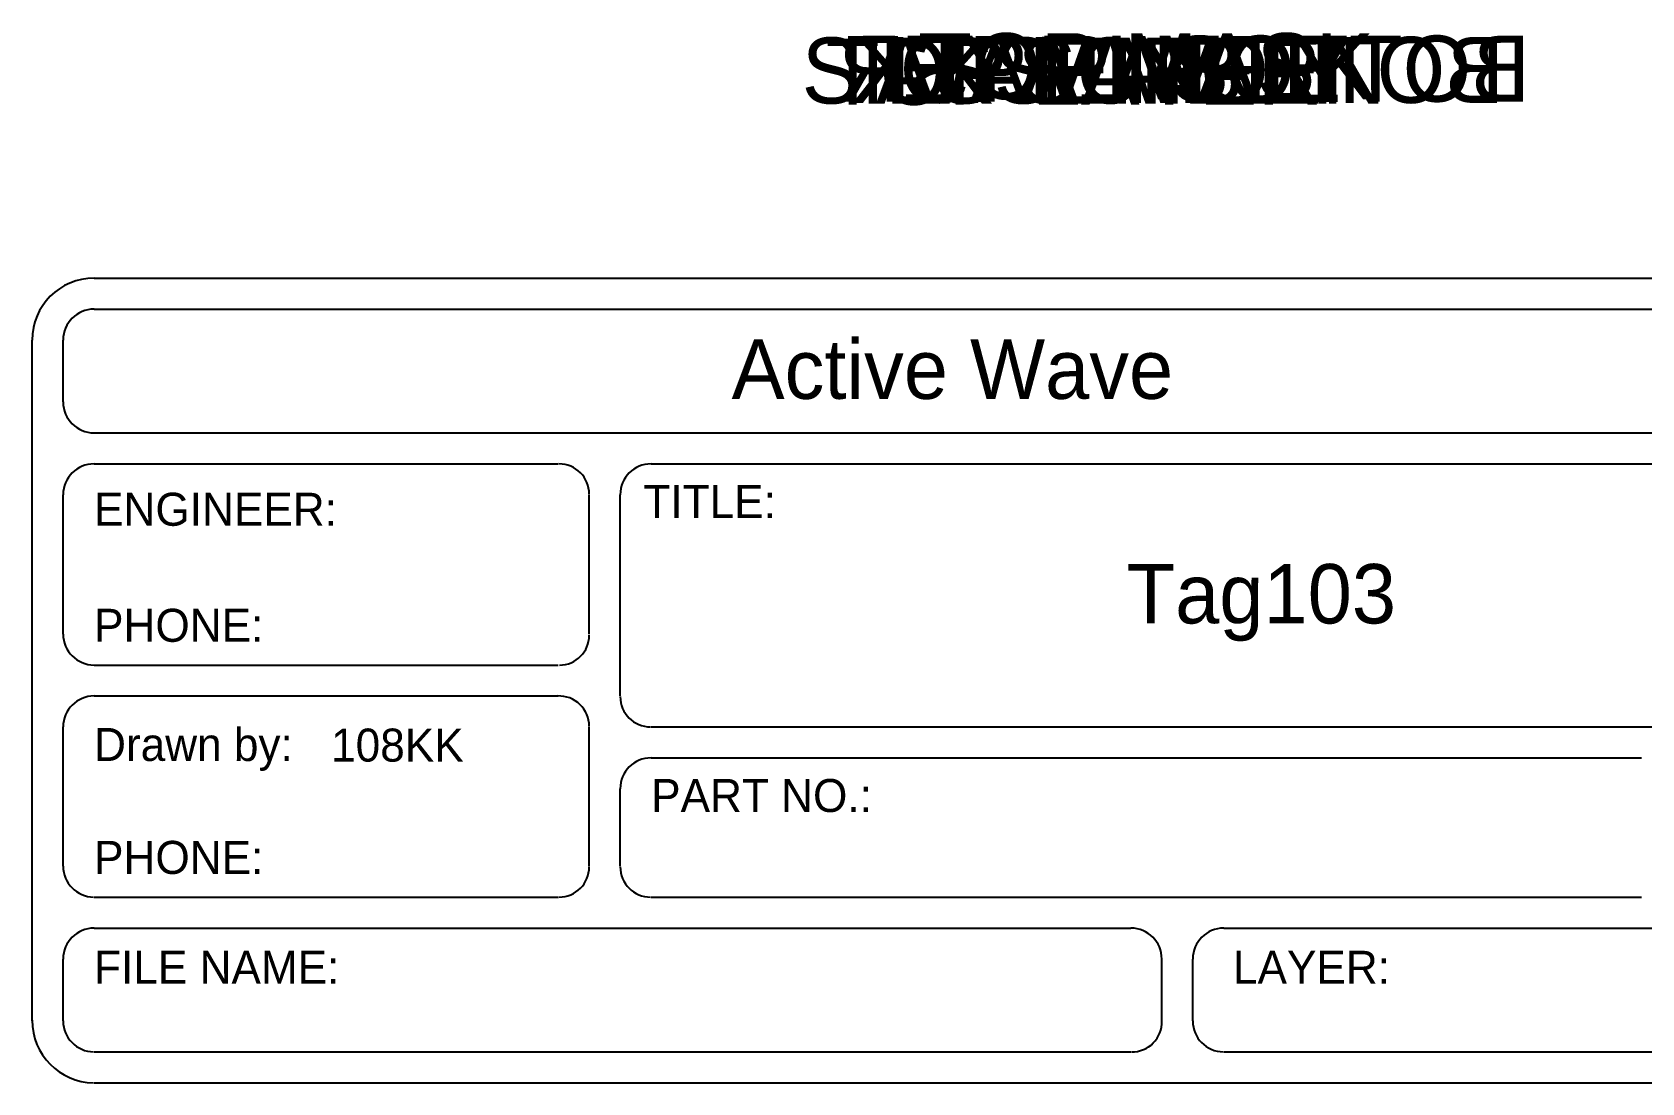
# Model space of a CAD drawing. Extents: x 8.73 to 13.33, y 4.89 to 11.88.
# Drawn here: x 8.934 to 11.534, y 4.893 to 6.59 of the extents above; entities that cross this region are included whole.
import ezdxf

# ---------------------------------------------------------------- set-up
doc = ezdxf.new("R2010")
doc.units = 0
doc.header["$MEASUREMENT"] = 0
for name, color, linetype in [('BOTTOMLAYER', 5, 'CONTINUOUS'), ('BOTTOMSOLDER', 6, 'CONTINUOUS'), ('MECHANICAL1', 6, 'CONTINUOUS'), ('MECHANICAL4', 56, 'CONTINUOUS'), ('TOPLAYER', 1, 'CONTINUOUS'), ('TOPOVERLAY', 2, 'CONTINUOUS'), ('TOPPASTE', 8, 'CONTINUOUS'), ('TOPSOLDER', 216, 'CONTINUOUS')]:
    doc.layers.add(name, color=color, linetype=linetype)

msp = doc.modelspace()

# ---------------------------------------------------------------- linework, layer by layer
at = {"layer": 'MECHANICAL4'}
for p, q in [((9.03392, 6.192823), (13.23392, 6.192823)), ((9.03392, 6.142823), (11.98392, 6.142823)), ((8.93392, 4.992823), (8.93392, 6.092823)), ((8.98392, 5.992823), (8.98392, 6.092823)), ((9.03392, 5.942823), (11.98392, 5.942823)), ((9.03392, 5.892823), (9.78392, 5.892823)), ((9.93392, 5.892823), (11.98392, 5.892823)), ((8.98392, 5.617823), (8.98392, 5.842823)), ((9.83392, 5.617823), (9.83392, 5.842823)), ((9.88392, 5.517823), (9.88392, 5.842823)), ((9.03392, 5.567823), (9.78392, 5.567823)), ((9.03392, 5.517823), (9.78392, 5.517823)), ((8.98392, 5.242823), (8.98392, 5.467823)), ((9.83392, 5.242823), (9.83392, 5.467823)), ((9.93392, 5.467823), (11.98392, 5.467823)), ((9.93392, 5.417823), (11.53392, 5.417823)), ((9.88392, 5.242823), (9.88392, 5.367823)), ((9.03392, 5.192823), (9.78392, 5.192823)), ((9.93392, 5.192823), (11.53392, 5.192823)), ((9.03392, 5.142823), (10.70892, 5.142823)), ((10.85892, 5.142823), (12.53392, 5.142823)), ((8.98392, 4.992823), (8.98392, 5.092823)), ((10.75892, 4.992823), (10.75892, 5.092823)), ((10.80892, 4.992823), (10.80892, 5.092823)), ((9.03392, 4.942823), (10.70892, 4.942823)), ((10.85892, 4.942823), (12.53392, 4.942823)), ((9.03392, 4.892823), (13.23392, 4.892823))]:
    msp.add_line(p, q, dxfattribs=at)
for centre, radius, start, end in [((9.03392, 6.092823), 0.1, 90, 180), ((9.03392, 6.092823), 0.05, 90, 180), ((9.03392, 5.992823), 0.05, 180, 270), ((9.03392, 5.842823), 0.05, 90, 180), ((9.78492, 5.843823), 0.049, 0, 90), ((9.933919, 5.842823), 0.05, 90, 180), ((9.03392, 5.617823), 0.05, 180, 270), ((9.78592, 5.615823), 0.048, 270, 360), ((9.03392, 5.467823), 0.05, 90, 180), ((9.78492, 5.468823), 0.049, 0, 92), ((9.93292, 5.516823), 0.049, 180, 270), ((9.93392, 5.367823), 0.05, 90, 180), ((9.03392, 5.242823), 0.05, 180, 269), ((9.78492, 5.241823), 0.049, 270, 360), ((9.93292, 5.241823), 0.049, 180, 270), ((9.03392, 5.092823), 0.05, 90, 180), ((10.70892, 5.092823), 0.05, 0, 90), ((10.85892, 5.092823), 0.05, 90, 180), ((9.03492, 4.993823), 0.101, 180, 269), ((9.03392, 4.992823), 0.05, 180, 269), ((10.71092, 4.990823), 0.04801, 269, 2), ((10.85892, 4.992823), 0.05, 180, 269)]:
    msp.add_arc(centre, radius, start, end, dxfattribs=at)

# ---------------------------------------------------------------- texts
at = {"layer": 'BOTTOMLAYER', "text_generation_flag": 2}
msp.add_text('BOTTOM LAYER', height=0.106666, dxfattribs=at).set_placement((11.354, 6.478))
at = {"layer": 'BOTTOMSOLDER', "text_generation_flag": 2}
msp.add_text('BOTTOM MASK', height=0.106666, dxfattribs=at).set_placement((11.312, 6.476))
at = {"layer": 'MECHANICAL1'}
msp.add_text('ASSEMBLY', height=0.106666, dxfattribs=at).set_placement((10.297, 6.475))
at = {"layer": 'MECHANICAL4'}
for s, height, p in [('Active Wave', 0.096, (10.063919, 5.997823)), ('TITLE:', 0.053334, (9.92142, 5.805323)), ('ENGINEER:', 0.053334, (9.03392, 5.792823)), ('Tag103', 0.096, (10.702, 5.635)), ('PHONE: ', 0.053334, (9.03392, 5.605323)), ('Drawn by:', 0.053334, (9.03392, 5.412823)), ('108KK', 0.053334, (9.416885, 5.411767)), ('PART NO.:', 0.053334, (9.93392, 5.330323)), ('PHONE: ', 0.053334, (9.03392, 5.230323)), ('FILE NAME:', 0.053334, (9.03392, 5.052823)), ('LAYER:', 0.053334, (10.87392, 5.052823))]:
    msp.add_text(s, height=height, dxfattribs=at).set_placement(p)
at = {"layer": 'TOPLAYER'}
msp.add_text('TOP LAYER', height=0.106666, dxfattribs=at).set_placement((10.216, 6.473))
at = {"layer": 'TOPOVERLAY'}
msp.add_text('SILK SCREEN', height=0.106666, dxfattribs=at).set_placement((10.177, 6.475))
at = {"layer": 'TOPPASTE'}
msp.add_text('TOP PASTE', height=0.106666, dxfattribs=at).set_placement((10.248691, 6.477697))
at = {"layer": 'TOPSOLDER'}
msp.add_text('TOP MASK', height=0.106666, dxfattribs=at).set_placement((10.365, 6.482))

doc.saveas('drawing.dxf')
